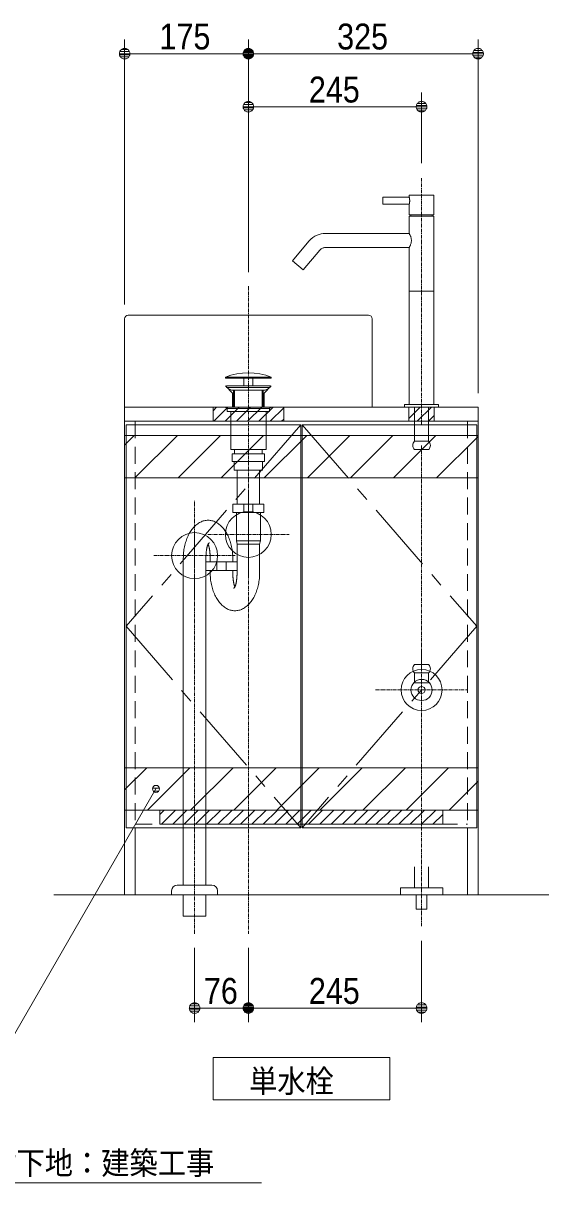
# Model space of a CAD drawing. Units: millimetres, scale not verified. Extents: x -3962 to 3962, y -3045 to 3045.
# Drawn here: x -2331 to -1588, y -407 to 1233 of the extents above; entities that cross this region are included whole.
import ezdxf
from ezdxf.enums import TextEntityAlignment as Align

# ---------------------------------------------------------------- set-up
doc = ezdxf.new("R2010")
doc.units = ezdxf.units.MM
doc.header["$LTSCALE"] = 20
doc.linetypes.add('CHAIN1', pattern=[8, 5, -1, 1, -1])
doc.linetypes.add('DASHED1', pattern=[1.8, 1.2, -0.6])
for name, color, linetype, lineweight in [('0-2_4給排水', 7, 'Continuous', 9), ('0-3_2寸法-1', 7, 'Continuous', 9), ('0-4_0', 7, 'Continuous', 9), ('0-5_2寸法-3', 7, 'Continuous', 9), ('0-7_5ボウル・キャビネット', 7, 'Continuous', 9)]:
    doc.layers.add(name, color=color, linetype=linetype, lineweight=lineweight)
doc.styles.add('ＭＳ ゴシック', font='')
doc.styles.add('ＭＳ Ｐゴシック', font='')
doc.styles.get('ＭＳ ゴシック').set_extended_font_data('MS Gothic')
doc.styles.get('ＭＳ Ｐゴシック').set_extended_font_data('MS PGothic')

# ---------------------------------------------------------------- blocks, each defined once
blk = doc.blocks.new('_Dot')
at = {"layer": '0-4_0'}
for p, q in [((-10, 0), (-20, 0)), ((9.78, 2), (-9.78, 2)), ((7.99, 6), (-7.99, 6)), ((9.16, -3.98), (-9.16, -3.98)), ((6, -7.98), (-6, -7.98))]:
    blk.add_line(p, q, dxfattribs=at)
for points in [[(10, 0), (9.92, 1.25), (9.69, 2.49), (9.3, 3.68), (8.76, 4.82), (8.09, 5.88), (7.29, 6.85), (6.37, 7.71), (5.36, 8.44), (4.26, 9.05), (3.09, 9.51), (1.87, 9.82), (0.63, 9.98), (-0.63, 9.98), (-1.87, 9.82), (-3.09, 9.51), (-4.26, 9.05), (-5.36, 8.44), (-6.37, 7.71), (-7.29, 6.85), (-8.09, 5.88), (-8.76, 4.82), (-9.3, 3.68), (-9.69, 2.49), (-9.92, 1.25), (-10, 0), (0, 0)], [(-10, 0), (-9.92, -1.25), (-9.69, -2.49), (-9.3, -3.68), (-8.76, -4.82), (-8.09, -5.88), (-7.29, -6.85), (-6.37, -7.71), (-5.36, -8.44), (-4.26, -9.05), (-3.09, -9.51), (-1.87, -9.82), (-0.63, -9.98), (0.63, -9.98), (1.87, -9.82), (3.09, -9.51), (4.26, -9.05), (5.36, -8.44), (6.37, -7.71), (7.29, -6.85), (8.09, -5.88), (8.76, -4.82), (9.3, -3.68), (9.69, -2.49), (9.92, -1.25), (10, 0), (0, 0)]]:
    blk.add_lwpolyline(points, close=True, dxfattribs=at)
blk = doc.blocks.new('グループ-13')
at = {"layer": '0-2_4給排水', "linetype": 'CHAIN1'}
for p, q in [((400, 13300), (400, 20300)), ((400, 12720), (400, 6400)), ((400, 6900), (400, -900)), ((-900, 5800), (1700, 5800))]:
    blk.add_line(p, q, dxfattribs=at)
at = {"layer": '0-2_4給排水'}
for p, q in [((100, 19240), (100, 19200)), ((700, 19240), (700, 19200)), ((750, 17080), (50, 17080)), ((200, 12840), (600, 12840)), ((600, 12600), (200, 12600)), ((600, 6520), (200, 6520)), ((200, 6280), (600, 6280))]:
    blk.add_line(p, q, dxfattribs=at)
for points in [[(50, 19800), (50, 19740), (-700, 19740), (-700, 19540), (50, 19540), (50, 19240), (749.8, 19240), (750, 19800)], [(50, 13880), (750, 13880), (750, 19200), (50, 19200), (50, 18714.3), (-2326.1, 18714.3), (-2385.2, 18711.4), (-2443.8, 18702.6), (-2501.2, 18688.2), (-2556.9, 18668.1), (-2619.3, 18637.8), (-2677.8, 18600.4), (-2733.2, 18555), (-2784, 18502), (-2785.7, 18500), (-3253.2, 17942.8), (-2946.8, 17685.7), (-2479.3, 18242.8), (-2462.9, 18260.2), (-2444.5, 18275.4), (-2424.5, 18288.4), (-2403, 18298.9), (-2384.5, 18305.6), (-2365.3, 18310.4), (-2345.8, 18313.3), (-2326.1, 18314.3), (50, 18314.3)], [(880, 13800), (-80, 13800), (-80, 13880), (880, 13880)], [(200, 13800), (600, 13800), (600, 12840), (200, 12840)], [(200, 6280), (600, 6280), (600, 6000), (200, 6000)], [(-200, 200), (1000, 200), (1000, 0), (-200, 0)], [(250, 0), (550, 0), (550, -400), (250, -400)]]:
    blk.add_lwpolyline(points, close=True, dxfattribs=at)
for points in [[(50, 19540), (50.1, 19540.5), (50.5, 19541.9), (51.2, 19544.2), (52, 19547.4), (53.1, 19551.5), (54.3, 19556.4), (55.7, 19562.1), (57.1, 19568.6), (58.5, 19575.8), (59.9, 19583.6), (61.2, 19592), (62.3, 19600.9), (63.3, 19610.3), (64, 19620), (64.4, 19629.9), (64.6, 19640), (64.5, 19649.7), (64, 19659.3), (63.4, 19668.7), (62.5, 19677.8), (61.4, 19686.6), (60.1, 19694.9), (58.8, 19702.8), (57.3, 19710.1), (55.9, 19716.7), (54.6, 19722.6), (53.3, 19727.8), (52.2, 19732.1), (51.3, 19735.5), (50.6, 19738), (50.1, 19739.5), (50, 19740)], [(50, 18314.3), (50.6, 18315.3), (52.2, 18318.2), (54.9, 18323.1), (58.6, 18329.7), (63, 18338.1), (68.1, 18348.1), (73.7, 18359.5), (79.6, 18372.4), (85.7, 18386.5), (91.6, 18401.9), (97.2, 18418.4), (102.3, 18435.9), (106.6, 18454.4), (109.9, 18473.6), (112, 18493.4), (112.8, 18513.4), (112.1, 18533.4), (110.2, 18553.2), (107, 18572.4), (102.8, 18590.8), (97.8, 18608.3), (92.2, 18624.8), (86.3, 18640.3), (80.3, 18654.6), (74.4, 18667.6), (68.8, 18679.3), (63.5, 18689.5), (59, 18698.2), (55.2, 18705.1), (52.3, 18710.1), (50.6, 18713.2), (50, 18714.3)], [(200, 800), (200, 200), (600, 200), (600, 800)]]:
    blk.add_lwpolyline(points, dxfattribs=at)
for radius in [580, 300, 100]:
    blk.add_circle((400, 5800), radius, dxfattribs=at)
for centre, start, end in [((319, 12720), 134.76027, 180), ((481, 12720), 0, 45.23973), ((319, 12720), 180, 225.23973), ((481, 12720), 314.76027, 0), ((319, 6400), 134.76027, 180), ((319, 6400), 180, 225.23973), ((481, 6400), 0, 45.23973), ((481, 6400), 314.76027, 0)]:
    blk.add_arc(centre, 169, start, end, dxfattribs=at)
blk = doc.blocks.new('グループ-15')
at = {"layer": '0-2_4給排水', "linetype": 'CHAIN1'}
for p, q in [((-4500, 17220), (-4500, -1100)), ((-4500, 9050), (-4500, 11350)), ((-6020, 8450), (-6020, 11150)), ((-6020, -1100), (-6020, 10300)), ((-5650, 10200), (-3350, 10200)), ((-7170, 9600), (-4870, 9600))]:
    blk.add_line(p, q, dxfattribs=at)
at = {"layer": '0-2_4給排水'}
for p, q in [((-4920, 14280), (-4920, 13800)), ((-4890, 14280), (-4890, 13800)), ((-4110, 14280), (-4110, 13800)), ((-4080, 14280), (-4080, 13800)), ((-4160, 10020), (-4840, 10020)), ((-4180, 9920), (-4820, 9920)), ((-5580, 9420), (-5580, 9520)), ((-4940, 9420), (-4940, 9520)), ((-5580, 9120), (-5580, 9180)), ((-4940, 9120), (-4940, 9180)), ((-5370, 93.3), (-5370, 120))]:
    blk.add_line(p, q, dxfattribs=at)
for points in [[(-5150, 14650), (-3850, 14650), (-3850, 14620), (-5150, 14620)], [(-4630, 14620), (-4370, 14620), (-4370, 14400), (-4630, 14400)], [(-5120, 14400), (-3880, 14400), (-3880, 14360), (-5120, 14360)], [(-4981.3, 14280), (-5120, 14360), (-3880, 14360), (-4020.2, 14280)], [(-5100, 13760), (-5150, 13800), (-3850, 13800), (-3900, 13760)], [(-5100, 13760), (-3900, 13760), (-3900, 13680), (-5100, 13680)], [(-5000, 13680), (-4000, 13680), (-4000, 12600), (-5000, 12600)], [(-4960, 12480), (-4040, 12480), (-4040, 12260), (-4960, 12260)], [(-4890, 12600), (-4110, 12600), (-4110, 12480), (-4890, 12480)], [(-4900, 12260), (-4100, 12260), (-4100, 12020), (-4900, 12020)], [(-4820, 12020), (-4180, 12020), (-4180, 11060), (-4820, 11060)], [(-4940, 11060), (-4060, 11060), (-4060, 10820), (-4940, 10820)], [(-4630, 11060), (-4370, 11060), (-4370, 10820), (-4630, 10820)], [(-5700, 9420), (-4820, 9420), (-4820, 9180), (-5700, 9180)], [(-5390, 9420), (-5130, 9420), (-5130, 9180), (-5390, 9180)]]:
    blk.add_lwpolyline(points, close=True, dxfattribs=at)
for points in [[(-5612, 10599.2), (-5640, 10600), (-5668, 10599.2), (-5695.7, 10596.7), (-5723.1, 10592.7), (-5750.3, 10587), (-5777.1, 10579.7), (-5803.7, 10570.7), (-5830, 10560.1), (-5856, 10547.9), (-5881.8, 10534.1), (-5907.2, 10518.6), (-5932.4, 10501.5), (-5957.3, 10482.8), (-5981.9, 10462.5), (-6006.1, 10440.6), (-6029.5, 10417.5), (-6052.2, 10393.2), (-6074.1, 10367.7), (-6095.3, 10341), (-6115.7, 10313.2), (-6135.3, 10284.1), (-6154.1, 10253.9), (-6172.2, 10222.5), (-6189.4, 10189.8), (-6206, 10156), (-6221.7, 10121), (-6236.7, 10084.8), (-6250.8, 10047.4), (-6264, 10009.5), (-6276.2, 9971.1), (-6287.2, 9932.3), (-6297.3, 9893), (-6306.2, 9853.3), (-6314.2, 9813.2), (-6321, 9772.6), (-6326.8, 9731.6), (-6331.6, 9690.1), (-6335.3, 9648.3), (-6337.9, 9605.9)], [(-4940, 9520), (-4940.5, 9563.2), (-4942.1, 9605.9), (-4944.7, 9648.3), (-4948.4, 9690.1), (-4953.2, 9731.6), (-4959, 9772.6), (-4965.8, 9813.2), (-4973.8, 9853.3), (-4982.7, 9893), (-4992.8, 9932.3), (-5003.8, 9971.1), (-5016, 10009.5), (-5029.2, 10047.4), (-5043.3, 10084.8), (-5058.3, 10121), (-5074, 10156), (-5090.6, 10189.8), (-5107.8, 10222.5), (-5125.9, 10253.9), (-5144.7, 10284.1), (-5164.3, 10313.2), (-5184.7, 10341), (-5205.9, 10367.7), (-5227.8, 10393.2), (-5250.5, 10417.5), (-5273.9, 10440.6), (-5298.1, 10462.5), (-5322.7, 10482.8), (-5347.6, 10501.5), (-5372.8, 10518.6), (-5398.2, 10534.1), (-5424, 10547.9), (-5450, 10560.1), (-5476.3, 10570.7), (-5502.9, 10579.7), (-5529.7, 10587), (-5556.9, 10592.7), (-5584.3, 10596.7), (-5612, 10599.2)], [(-4180, 9120), (-4180, 9920), (-4160, 10020), (-4160, 10820), (-4840, 10820), (-4840, 10020), (-4820, 9920), (-4820, 9120)], [(-5600, 9960), (-5603.2, 9959.8), (-5606.4, 9959.2), (-5609.5, 9958.1), (-5612.7, 9956.6), (-5615.8, 9954.7), (-5618.8, 9952.4), (-5621.9, 9949.6), (-5624.9, 9946.4), (-5627.9, 9942.8), (-5630.9, 9938.8), (-5633.8, 9934.3), (-5636.7, 9929.4), (-5639.6, 9924.1), (-5642.5, 9918.4), (-5645.3, 9912.3), (-5648.1, 9905.7), (-5650.9, 9898.7), (-5653.7, 9891.3), (-5656.3, 9883.7), (-5658.9, 9875.7), (-5661.4, 9867.5), (-5663.8, 9858.9), (-5666.2, 9850), (-5668.5, 9840.8), (-5670.8, 9831.3), (-5672.9, 9821.5), (-5675, 9811.4), (-5677, 9800.9), (-5679, 9790.2), (-5680.9, 9779.1), (-5682.7, 9767.7), (-5684.4, 9756.1), (-5686.1, 9744.1), (-5687.7, 9731.8), (-5689.1, 9719.4), (-5690.5, 9706.9), (-5691.8, 9694.3), (-5693.1, 9681.6), (-5694.2, 9668.7)], [(-5618, 9865.4), (-5619.8, 9871.6), (-5621.7, 9877.6), (-5623.6, 9883.5), (-5625.6, 9889.1), (-5627.5, 9894.6), (-5629.6, 9900), (-5631.6, 9905.1), (-5633.7, 9910), (-5635.8, 9914.7), (-5637.9, 9919.2), (-5640, 9923.4)], [(-5580, 9520), (-5580, 9530.4), (-5580.1, 9540.7), (-5580.2, 9551), (-5580.4, 9561.2), (-5580.7, 9571.4), (-5580.9, 9581.5), (-5581.3, 9591.5), (-5581.7, 9601.5), (-5582.1, 9611.4), (-5582.6, 9621.2), (-5583.2, 9631), (-5583.8, 9640.7), (-5584.4, 9650.4), (-5585.1, 9660), (-5585.9, 9669.5), (-5586.7, 9679), (-5587.6, 9688.4), (-5588.5, 9697.8), (-5589.5, 9707), (-5590.5, 9716.3), (-5591.6, 9725.4), (-5592.7, 9734.5), (-5593.9, 9743.6), (-5595.1, 9752.5), (-5596.3, 9761.2), (-5597.6, 9769.7), (-5599, 9778.1), (-5600.4, 9786.3), (-5601.8, 9794.3), (-5603.2, 9802.2), (-5604.7, 9809.9), (-5606.2, 9817.4), (-5607.8, 9824.8), (-5609.4, 9832), (-5611, 9839), (-5612.7, 9845.9), (-5614.4, 9852.6), (-5616.2, 9859.1), (-5618, 9865.4)], [(-6337.9, 9605.9), (-6339.5, 9563.2), (-6340, 9520), (-6340, 9520)], [(-5700, 9520), (-5700, 280), (-6340, 280), (-6340, 9520)], [(-5694.2, 9668.7), (-5695.2, 9655.8), (-5696.1, 9642.7), (-5696.9, 9629.5), (-5697.6, 9616.2), (-5698.3, 9602.8), (-5698.8, 9589.3), (-5699.2, 9575.7), (-5699.6, 9561.9), (-5699.8, 9548.1), (-5700, 9534.1), (-5700, 9520)], [(-5580, 9120), (-5579.5, 9076.8), (-5577.9, 9034.1), (-5575.3, 8991.7), (-5571.6, 8949.9), (-5566.8, 8908.4), (-5561, 8867.4), (-5554.2, 8826.8), (-5546.2, 8786.7), (-5537.3, 8747), (-5527.2, 8707.7), (-5516.2, 8668.9), (-5504, 8630.5), (-5490.8, 8592.6), (-5476.7, 8555.2), (-5461.7, 8519), (-5446, 8484), (-5429.4, 8450.2), (-5412.2, 8417.5), (-5394.1, 8386.1), (-5375.3, 8355.9), (-5355.7, 8326.8), (-5335.3, 8299), (-5314.1, 8272.3), (-5292.2, 8246.8), (-5269.5, 8222.5), (-5246.1, 8199.4), (-5221.9, 8177.5), (-5197.3, 8157.2), (-5172.4, 8138.5), (-5147.2, 8121.4), (-5121.8, 8105.9), (-5096, 8092.1), (-5070, 8079.9), (-5043.7, 8069.3), (-5017.1, 8060.3), (-4990.3, 8053), (-4963.1, 8047.3), (-4935.7, 8043.3), (-4908, 8040.8)], [(-4940, 9120), (-4940, 9109.6), (-4939.9, 9099.3), (-4939.8, 9089), (-4939.6, 9078.8), (-4939.3, 9068.6), (-4939.1, 9058.5), (-4938.7, 9048.5), (-4938.3, 9038.5), (-4937.9, 9028.6), (-4937.4, 9018.8), (-4936.8, 9009), (-4936.2, 8999.3), (-4935.6, 8989.6), (-4934.9, 8980), (-4934.1, 8970.5), (-4933.3, 8961), (-4932.4, 8951.6), (-4931.5, 8942.2), (-4930.5, 8933), (-4929.5, 8923.7), (-4928.4, 8914.6), (-4927.3, 8905.5), (-4926.1, 8896.4), (-4924.9, 8887.5), (-4923.7, 8878.8), (-4922.4, 8870.3), (-4921, 8861.9), (-4919.6, 8853.7), (-4918.2, 8845.7), (-4916.8, 8837.8), (-4915.3, 8830.1), (-4913.8, 8822.6), (-4912.2, 8815.2), (-4910.6, 8808), (-4909, 8801), (-4907.3, 8794.1), (-4905.6, 8787.4), (-4903.8, 8780.9), (-4902, 8774.6)], [(-4920, 8680), (-4916.8, 8680.2), (-4913.6, 8680.8), (-4910.5, 8681.9), (-4907.3, 8683.4), (-4904.2, 8685.3), (-4901.2, 8687.6), (-4898.1, 8690.4), (-4895.1, 8693.6), (-4892.1, 8697.2), (-4889.1, 8701.2), (-4886.2, 8705.7), (-4883.3, 8710.6), (-4880.4, 8715.9), (-4877.5, 8721.6), (-4874.7, 8727.7), (-4871.9, 8734.3), (-4869.1, 8741.3), (-4866.3, 8748.7), (-4863.7, 8756.3), (-4861.1, 8764.3), (-4858.6, 8772.5), (-4856.2, 8781.1), (-4853.8, 8790), (-4851.5, 8799.2), (-4849.2, 8808.7), (-4847.1, 8818.5), (-4845, 8828.6), (-4843, 8839.1), (-4841, 8849.8), (-4839.1, 8860.9), (-4837.3, 8872.3), (-4835.6, 8883.9), (-4833.9, 8895.9), (-4832.3, 8908.2), (-4830.9, 8920.6), (-4829.5, 8933.1), (-4828.2, 8945.7), (-4826.9, 8958.4), (-4825.8, 8971.3)], [(-4908, 8040.8), (-4880, 8040), (-4852, 8040.8), (-4824.3, 8043.3), (-4796.9, 8047.3), (-4769.7, 8053), (-4742.9, 8060.3), (-4716.3, 8069.3), (-4690, 8079.9), (-4664, 8092.1), (-4638.2, 8105.9), (-4612.8, 8121.4), (-4587.6, 8138.5), (-4562.7, 8157.2), (-4538.1, 8177.5), (-4513.9, 8199.4), (-4490.5, 8222.5), (-4467.8, 8246.8), (-4445.9, 8272.3), (-4424.7, 8299), (-4404.3, 8326.8), (-4384.7, 8355.9), (-4365.9, 8386.1), (-4347.8, 8417.5), (-4330.6, 8450.2), (-4314, 8484), (-4298.3, 8519), (-4283.3, 8555.2), (-4269.2, 8592.6), (-4256, 8630.5), (-4243.8, 8668.9), (-4232.8, 8707.7), (-4222.7, 8747), (-4213.8, 8786.7), (-4205.8, 8826.8), (-4199, 8867.4), (-4193.2, 8908.4), (-4188.4, 8949.9), (-4184.7, 8991.7), (-4182.1, 9034.1)], [(-4825.8, 8971.3), (-4824.8, 8984.2), (-4823.9, 8997.3), (-4823.1, 9010.5), (-4822.4, 9023.8), (-4821.7, 9037.2), (-4821.2, 9050.7), (-4820.8, 9064.3), (-4820.4, 9078.1), (-4820.2, 9091.9), (-4820, 9105.9), (-4820, 9120)], [(-4182.1, 9034.1), (-4180.5, 9076.8), (-4180, 9120), (-4180, 9120)], [(-4902, 8774.6), (-4900.2, 8768.4), (-4898.3, 8762.4), (-4896.4, 8756.5), (-4894.4, 8750.9), (-4892.5, 8745.4), (-4890.4, 8740), (-4888.4, 8734.9), (-4886.3, 8730), (-4884.2, 8725.3), (-4882.1, 8720.8), (-4880, 8716.6)], [(-6670, 120), (-6670, 93.3), (-6670, 0), (-5370, 0), (-5370, 93.3)], [(-5530, 280), (-5532.5, 280), (-6507.5, 280), (-6510, 280)], [(-5700, 0), (-5700, -600), (-6340, -600), (-6340, 0)]]:
    blk.add_lwpolyline(points, dxfattribs=at)
for centre in [(-4500, 10200), (-6020, 9600)]:
    blk.add_circle(centre, 650, dxfattribs=at)
for centre, radius, start, end in [((-4500, 12949.6), 1820.4, 69.08018, 110.91982), ((-6510, 120), 160, 90, 180), ((-5530, 120), 160, 0, 90)]:
    blk.add_arc(centre, radius, start, end, dxfattribs=at)

msp = doc.modelspace()

# ---------------------------------------------------------------- linework, layer by layer
at = {"layer": '0-3_2寸法-1'}
for p, q in [((-2187.5, 835), (-2187.5, 1210)), ((-2012.5, 1135), (-2012.5, 1210)), ((-2012.5, 1135), (-2012.5, 1210)), ((-1687.5, 710), (-1687.5, 1210)), ((-2027.51, 1190), (-2172.49, 1190)), ((-1997.49, 1190), (-1702.51, 1190)), ((-2012.5, 881), (-2012.5, 1135)), ((-1767.5, 1035), (-1767.5, 1135)), ((-1997.49, 1115), (-1782.51, 1115)), ((-1767.5, -65), (-1767.5, -180)), ((-2088.5, -75), (-2088.5, -180)), ((-2012.5, -75), (-2012.5, -180)), ((-2012.5, -75), (-2012.5, -180)), ((-2027.51, -160), (-2073.49, -160)), ((-1997.49, -160), (-1782.51, -160))]:
    msp.add_line(p, q, dxfattribs=at)
at = {"layer": '0-5_2寸法-3'}
for p, q in [((-2138.24, 150.99), (-2148.03, 150.99)), ((-2142.96, 154.99), (-2143.31, 154.99)), ((-2142.96, 154.99), (-2143.31, 154.99)), ((-2139.14, 146.99), (-2147.13, 146.99))]:
    msp.add_line(p, q, dxfattribs=at)
msp.add_lwpolyline([(-2143.14, 150), (-2464.83, -407.18), (-1993.91, -407.18)], dxfattribs=at)
msp.add_lwpolyline([(-2062.5, -230), (-1812.5, -230), (-1812.5, -290), (-2062.5, -290)], close=True, dxfattribs=at)
msp.add_circle((-2143.14, 150), 5.01, dxfattribs=at)
msp.add_circle((-2143.14, 150), 5.01, dxfattribs=at)
at = {"layer": '0-7_5ボウル・キャビネット'}
for p, q in [((-2182.5, 820), (-1842.5, 820)), ((-2062.5, 685), (-2057.5, 690)), ((-2061.5, 670), (-2041.5, 690)), ((-2045.5, 670), (-2025.5, 690)), ((-2029.5, 670), (-2009.5, 690)), ((-2013.5, 670), (-1993.5, 690)), ((-1997.5, 670), (-1977.5, 690)), ((-1981.5, 670), (-1962.5, 689)), ((-1785.5, 674), (-1769.5, 690)), ((-1773.5, 670), (-1753.5, 690)), ((-1965.5, 670), (-1962.5, 673)), ((-1757.5, 670), (-1749.5, 678)), ((-2187.5, 636.32), (-2173.82, 650)), ((-2172.86, 590), (-2112.86, 650)), ((-2111.9, 590), (-2051.9, 650)), ((-2050.94, 590), (-1990.94, 650)), ((-1989.98, 590), (-1929.98, 650)), ((-1929.02, 590), (-1869.02, 650)), ((-1868.06, 590), (-1808.06, 650)), ((-1807.1, 590), (-1747.1, 650)), ((-1746.14, 590), (-1687.5, 648.64)), ((-2187.5, 148.64), (-2156.14, 180)), ((-2155.18, 120), (-2095.18, 180)), ((-2094.22, 120), (-2034.22, 180)), ((-2033.26, 120), (-1973.26, 180)), ((-1972.3, 120), (-1912.3, 180)), ((-1911.34, 120), (-1851.34, 180)), ((-1850.38, 120), (-1790.38, 180)), ((-1789.42, 120), (-1729.42, 180)), ((-1728.46, 120), (-1687.5, 160.96)), ((-2137.5, 114), (-2131.5, 120)), ((-2135.5, 100), (-2115.5, 120)), ((-2119.5, 100), (-2099.5, 120)), ((-2103.5, 100), (-2083.5, 120)), ((-2087.5, 100), (-2067.5, 120)), ((-2071.5, 100), (-2051.5, 120)), ((-2055.5, 100), (-2035.5, 120)), ((-2039.5, 100), (-2019.5, 120)), ((-2023.5, 100), (-2003.5, 120)), ((-2007.5, 100), (-1987.5, 120)), ((-1991.5, 100), (-1971.5, 120)), ((-1975.5, 100), (-1955.5, 120)), ((-1959.5, 100), (-1939.5, 120)), ((-1943.5, 100), (-1923.5, 120)), ((-1927.5, 100), (-1907.5, 120)), ((-1911.5, 100), (-1891.5, 120)), ((-1895.5, 100), (-1875.5, 120)), ((-1879.5, 100), (-1859.5, 120)), ((-1863.5, 100), (-1843.5, 120)), ((-1847.5, 100), (-1827.5, 120)), ((-1831.5, 100), (-1811.5, 120)), ((-1815.5, 100), (-1795.5, 120)), ((-1799.5, 100), (-1779.5, 120)), ((-1783.5, 100), (-1763.5, 120)), ((-1767.5, 100), (-1747.5, 120)), ((-1751.5, 100), (-1737.5, 114)), ((-2172.5, 0), (-2172.5, 95)), ((-1702.5, 0), (-1702.5, 95)), ((-2287.5, 0), (-1587.5, 0))]:
    msp.add_line(p, q, dxfattribs=at)
at = {"layer": '0-7_5ボウル・キャビネット', "linetype": 'DASHED1'}
for p, q in [((-2172.5, 670), (-2172.5, 95)), ((-1702.5, 670), (-1702.5, 95)), ((-2172.5, 650), (-1702.5, 650)), ((-2172.5, 120), (-1702.5, 120)), ((-2137.5, 120), (-2137.5, 100)), ((-1737.5, 120), (-1737.5, 100)), ((-2172.5, 100), (-1702.5, 100))]:
    msp.add_line(p, q, dxfattribs=at)
at = {"layer": '0-7_5ボウル・キャビネット'}
msp.add_lwpolyline([(-1837.5, 815), (-1837.5, 690), (-2187.5, 690), (-2187.5, 815)], dxfattribs=at)
at = {"layer": '0-7_5ボウル・キャビネット', "linetype": 'DASHED1'}
for points in [[(-2045, 720), (-2035, 710), (-2035, 690), (-1990, 690), (-1990, 710), (-1980, 720)], [(-2062.5, 670), (-2062.5, 690), (-1962.5, 690), (-1962.5, 670)], [(-1785.5, 670), (-1785.5, 690), (-1749.5, 690), (-1749.5, 670)]]:
    msp.add_lwpolyline(points, dxfattribs=at)
at = {"layer": '0-7_5ボウル・キャビネット'}
for points in [[(-2187.5, 690), (-1687.5, 690), (-1687.5, 670), (-2187.5, 670)], [(-2062.5, 670), (-2062.5, 690), (-1962.5, 690), (-1962.5, 670)], [(-1785.5, 670), (-1785.5, 690), (-1749.5, 690), (-1749.5, 670)], [(-2187.5, 670), (-1687.5, 670), (-1687.5, 0), (-2187.5, 0)], [(-2185.5, 665), (-2185.5, 95), (-1938.5, 95), (-1938.5, 665)], [(-1689.5, 665), (-1936.5, 665), (-1936.5, 95), (-1689.5, 95)], [(-2187.5, 650), (-1687.5, 650), (-1687.5, 590), (-2187.5, 590)], [(-2187.5, 650), (-1687.5, 650), (-1687.5, 590), (-2187.5, 590)], [(-1938.5, 650), (-1936.5, 650), (-1936.5, 100), (-1938.5, 100)], [(-2187.5, 180), (-1687.5, 180), (-1687.5, 120), (-2187.5, 120)], [(-2187.5, 180), (-1687.5, 180), (-1687.5, 120), (-2187.5, 120)], [(-2137.5, 120), (-1737.5, 120), (-1737.5, 100), (-2137.5, 100)]]:
    msp.add_lwpolyline(points, close=True, dxfattribs=at)
at = {"layer": '0-7_5ボウル・キャビネット', "linetype": 'CHAIN1'}
for points in [[(-1938.5, 665), (-2185.5, 380), (-1938.5, 95)], [(-1936.5, 665), (-1689.5, 380), (-1936.5, 95)]]:
    msp.add_lwpolyline(points, dxfattribs=at)
at = {"layer": '0-7_5ボウル・キャビネット'}
for centre, start, end in [((-2182.5, 815), 90, 180), ((-1842.5, 815), 0, 90)]:
    msp.add_arc(centre, 5, start, end, dxfattribs=at)

# ---------------------------------------------------------------- block references
at = {"layer": '0-2_4給排水', "xscale": 0.05, "yscale": 0.05}
for name in ['グループ-13', 'グループ-15']:
    msp.add_blockref(name, (-1787.5, 0), dxfattribs=at)
at = {"layer": '0-3_2寸法-1', "xscale": 0.7503418, "yscale": 0.7503418, "rotation": 180}
for p in [(-2187.5, 1190), (-2012.5, 1190), (-2012.5, 1115), (-2088.5, -160), (-2012.5, -160)]:
    msp.add_blockref('_Dot', p, dxfattribs=at)
at = {"layer": '0-3_2寸法-1', "xscale": 0.7503418, "yscale": 0.7503418}
for p in [(-2012.5, 1190), (-1687.5, 1190), (-1767.5, 1115), (-2012.5, -160), (-1767.5, -160)]:
    msp.add_blockref('_Dot', p, dxfattribs=at)

# ---------------------------------------------------------------- texts
at = {"layer": '0-3_2寸法-1', "style": 'ＭＳ Ｐゴシック', "width": 0.9}
for s, p in [('175', (-2138.22, 1185.04)), ('325', (-1886.89, 1184.94)), ('245', (-1926.89, 1109.94)), ('76', (-2075.38, -165.06)), ('245', (-1926.89, -165.06))]:
    msp.add_text(s, height=36.66, dxfattribs=at).set_placement(p, align=Align.BOTTOM_LEFT)
at = {"layer": '0-5_2寸法-3', "style": 'ＭＳ ゴシック', "width": 0.9}
for s, p in [('単水栓', (-2011.48, -289.36)), ('取付下地：建築工事', (-2420.38, -405.16))]:
    msp.add_text(s, height=32.55, dxfattribs=at).set_placement(p, align=Align.BOTTOM_LEFT)

doc.saveas('drawing.dxf')
